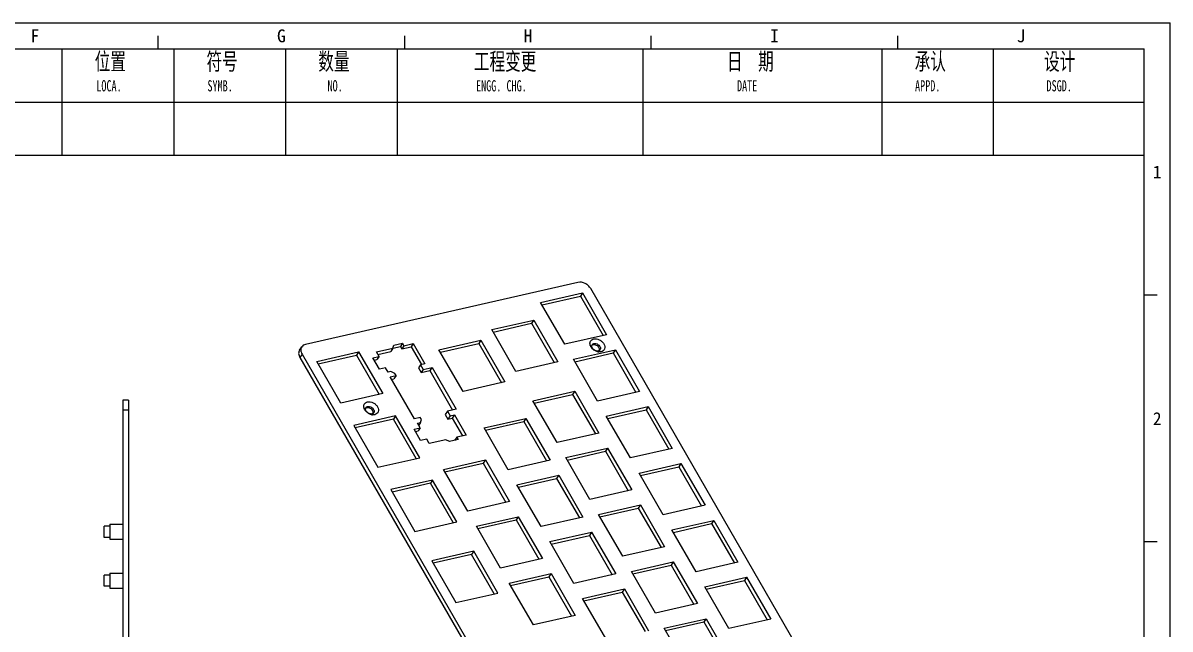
# Model space of a CAD drawing. Header units: millimetres. Extents: x 2161 to 4636, y 409 to 983.
# Drawn here: x 4329.6 to 4636.1, y 821.1 to 983 of the extents above; entities that cross this region are included whole.
import ezdxf
from ezdxf.enums import TextEntityAlignment as Align

# ---------------------------------------------------------------- set-up
doc = ezdxf.new("R2010")
doc.units = ezdxf.units.MM
doc.header["$LTSCALE"] = 30.734
doc.layers.get('0').update_dxf_attribs({"linetype": 'CONTINUOUS'})
doc.layers.add('BORDER', color=5, linetype='CONTINUOUS')
doc.styles.add('BORDER', font='')
doc.styles.get("Standard").update_dxf_attribs({"font": 'txt', "width": 0.667})
doc.styles.get('BORDER').set_extended_font_data('SimSun')

# ---------------------------------------------------------------- blocks, each defined once
blk = doc.blocks.new('IF2新图框')
at = {"color": 253}
for p, q in [((-296.19, 468.15), (-296.19, 439.73)), ((-266.3, 468.15), (-266.3, 439.73)), ((-236.42, 468.15), (-236.42, 439.73)), ((-206.54, 468.15), (-206.54, 439.73)), ((-140.79, 439.73), (-140.79, 468.15)), ((-77.04, 468.15), (-77.04, 439.73)), ((-47.16, 439.73), (-47.16, 468.15)), ((-325.64, 453.91), (-6.88, 453.91)), ((-325.64, 439.73), (-6.88, 439.73))]:
    blk.add_line(p, q, dxfattribs=at)
at = {"layer": 'BORDER', "color": 0, "linetype": 'Continuous'}
for p, q in [((-672.69, 475.03), (0, 475.03)), ((0, 0), (0, 475.03)), ((-270.45, 468.15), (-270.45, 471.59)), ((-204.56, 468.15), (-204.56, 471.59)), ((-138.67, 468.15), (-138.67, 471.59)), ((-72.77, 468.15), (-72.77, 471.59)), ((-665.81, 468.15), (-6.88, 468.15)), ((-6.88, 6.88), (-6.88, 468.15)), ((-3.44, 402.26), (-6.88, 402.26)), ((-3.44, 336.37), (-6.88, 336.37))]:
    blk.add_line(p, q, dxfattribs=at)
at = {"color": 141, "char_height": 4.5821, "width": 80.2112, "attachment_point": 1}
for s, insert in [('{\\fSimSun|b0|i0|c134|p54;位置}', (-287.4, 467.05)), ('{\\fSimSun|b0|i0|c134|p54;符号}', (-257.52, 467.05)), ('{\\fSimSun|b0|i0|c134|p54;数量}', (-227.63, 467.05)), ('{\\fSimSun|b0|i0|c134|p54;工程变更}', (-186.06, 467.05)), ('{\\fSimSun|b0|i0|c134|p54;日  期}', (-118.44, 467.05)), ('{\\fSimSun|b0|i0|c134|p54;承认}', (-68.25, 467.05)), ('{\\fSimSun|b0|i0|c134|p54;设计}', (-33.67, 467.05))]:
    blk.add_mtext(s, dxfattribs=dict(at, insert=insert))
at = {"color": 0, "linetype": 'Continuous', "char_height": 2.988, "width": 29.7891, "attachment_point": 1}
for s, insert in [('LOCA.', (-286.98, 459.74)), ('SYMB.', (-257.28, 459.74)), ('NO.', (-225.18, 459.74)), ('ENGG. CHG.', (-185.49, 459.74)), ('DATE', (-115.74, 459.74)), ('APPD.', (-68.16, 459.74)), ('DSGD.', (-33.02, 459.74))]:
    blk.add_mtext(s, dxfattribs=dict(at, insert=insert))
at = {"layer": 'BORDER', "color": 0, "style": 'BORDER'}
for s, p in [('F', (-303.4, 471.59)), ('G', (-237.51, 471.59)), ('H', (-171.61, 471.59)), ('I', (-105.72, 471.59)), ('J', (-39.83, 471.59)), ('1', (-3.44, 435.2)), ('2', (-3.44, 369.31))]:
    blk.add_text(s, height=3.44, dxfattribs=at).set_placement(p, align=Align.MIDDLE_CENTER)

msp = doc.modelspace()

# ---------------------------------------------------------------- linework, layer by layer
at = {"color": 7, "linetype": 'Continuous'}
for p, q in [((4477.898, 913.729), (4405.072, 897.146)), ((4467.924, 908.367), (4479.116, 910.915)), ((4479.116, 910.915), (4478.537, 910.053)), ((4479.116, 910.915), (4485.563, 899.748)), ((4611.216, 687.046), (4481.3, 912.067)), ((4474.372, 897.199), (4467.924, 908.367)), ((4468.297, 907.721), (4478.537, 910.053)), ((4478.537, 910.053), (4484.612, 899.531)), ((4454.883, 901.11), (4466.075, 903.659)), ((4455.256, 900.464), (4465.496, 902.796)), ((4466.075, 903.659), (4465.496, 902.796)), ((4465.496, 902.796), (4471.571, 892.275)), ((4466.075, 903.659), (4472.522, 892.491)), ((4461.33, 889.943), (4454.883, 901.11)), ((4485.563, 899.748), (4474.372, 897.199)), ((4403.494, 895.635), (4404.073, 896.497)), ((4424.049, 895.141), (4428.425, 896.137)), ((4424.421, 894.495), (4427.847, 895.275)), ((4428.425, 896.137), (4427.847, 895.275)), ((4428.422, 896.15), (4430.445, 896.611)), ((4428.425, 896.137), (4428.705, 896.945)), ((4428.705, 896.945), (4431.023, 897.473)), ((4431.023, 897.473), (4430.445, 896.611)), ((4430.445, 896.611), (4430.824, 895.953)), ((4431.403, 896.815), (4430.824, 895.953)), ((4430.824, 895.953), (4433.303, 896.517)), ((4431.023, 897.473), (4431.403, 896.815)), ((4431.403, 896.815), (4433.881, 897.38)), ((4433.881, 897.38), (4433.303, 896.517)), ((4433.303, 896.517), (4436.038, 891.779)), ((4433.881, 897.38), (4436.99, 891.995)), ((4440.755, 895.736), (4451.947, 898.285)), ((4447.202, 884.569), (4440.755, 895.736)), ((4441.128, 895.09), (4451.368, 897.422)), ((4451.947, 898.285), (4451.368, 897.422)), ((4451.368, 897.422), (4457.442, 886.901)), ((4451.947, 898.285), (4458.394, 887.117)), ((4476.697, 893.171), (4487.889, 895.72)), ((4487.889, 895.72), (4487.31, 894.857)), ((4487.889, 895.72), (4494.337, 884.552)), ((4404.157, 894.501), (4403.578, 893.639)), ((4403.578, 893.639), (4533.494, 668.618)), ((4404.157, 894.501), (4534.072, 669.481)), ((4408.091, 892.622), (4419.283, 895.17)), ((4414.539, 881.454), (4408.091, 892.622)), ((4408.464, 891.976), (4418.704, 894.308)), ((4419.283, 895.17), (4418.704, 894.308)), ((4418.704, 894.308), (4424.779, 883.786)), ((4419.283, 895.17), (4425.73, 884.003)), ((4423.089, 893.591), (4424.728, 893.964)), ((4424.839, 890.56), (4423.089, 893.591)), ((4423.462, 892.945), (4424.149, 893.102)), ((4424.728, 893.964), (4424.049, 895.141)), ((4424.728, 893.964), (4424.149, 893.102)), ((4472.522, 892.491), (4461.33, 889.943)), ((4483.145, 882.004), (4476.697, 893.171)), ((4477.07, 892.525), (4487.31, 894.857)), ((4487.31, 894.857), (4493.385, 884.336)), ((4426.478, 890.933), (4424.839, 890.56)), ((4427.157, 889.756), (4426.478, 890.933)), ((4427.897, 889.925), (4427.157, 889.756)), ((4428.936, 889.417), (4427.897, 889.925)), ((4429.281, 888.819), (4428.936, 889.417)), ((4435.831, 891.731), (4435.252, 890.869)), ((4435.252, 890.869), (4435.977, 889.613)), ((4436.99, 891.995), (4435.831, 891.731)), ((4435.831, 891.731), (4436.556, 890.475)), ((4436.556, 890.475), (4435.977, 889.613)), ((4435.977, 889.613), (4438.336, 890.15)), ((4436.556, 890.475), (4438.914, 891.012)), ((4438.914, 891.012), (4438.336, 890.15)), ((4438.336, 890.15), (4444.41, 879.628)), ((4438.914, 891.012), (4445.362, 879.845)), ((4427.723, 888.464), (4429.281, 888.819)), ((4434.17, 877.296), (4427.723, 888.464)), ((4428.095, 887.818), (4428.703, 887.956)), ((4429.281, 888.819), (4428.703, 887.956)), ((4458.394, 887.117), (4447.202, 884.569)), ((4425.73, 884.003), (4414.539, 881.454)), ((4465.857, 882.102), (4477.049, 884.65)), ((4466.23, 881.456), (4476.47, 883.788)), ((4477.049, 884.65), (4476.47, 883.788)), ((4476.47, 883.788), (4482.545, 873.266)), ((4477.049, 884.65), (4483.497, 873.483)), ((4494.337, 884.552), (4483.145, 882.004)), ((4356.254, 882.287), (4356.254, 785.787)), ((4357.754, 882.287), (4356.254, 882.287)), ((4357.754, 882.287), (4357.754, 785.787)), ((4472.305, 870.935), (4465.857, 882.102)), ((4485.47, 877.976), (4496.662, 880.524)), ((4496.662, 880.524), (4496.083, 879.662)), ((4496.662, 880.524), (4503.11, 869.357)), ((4357.754, 879.587), (4356.254, 879.587)), ((4429.171, 878.043), (4417.98, 875.494)), ((4428.593, 877.18), (4418.352, 874.848)), ((4429.171, 878.043), (4428.593, 877.18)), ((4434.667, 866.659), (4428.593, 877.18)), ((4435.619, 866.875), (4429.171, 878.043)), ((4435.729, 877.651), (4434.17, 877.296)), ((4436.074, 877.053), (4435.729, 877.651)), ((4435.795, 876.245), (4436.074, 877.053)), ((4443.004, 879.308), (4442.425, 878.445)), ((4442.425, 878.445), (4443.15, 877.189)), ((4445.362, 879.845), (4443.004, 879.308)), ((4443.004, 879.308), (4443.729, 878.051)), ((4443.729, 878.051), (4443.15, 877.189)), ((4443.15, 877.189), (4444.309, 877.453)), ((4443.729, 878.051), (4444.888, 878.315)), ((4444.888, 878.315), (4444.309, 877.453)), ((4444.309, 877.453), (4447.045, 872.715)), ((4444.888, 878.315), (4447.997, 872.931)), ((4452.816, 874.845), (4464.008, 877.394)), ((4464.008, 877.394), (4463.429, 876.531)), ((4464.008, 877.394), (4470.455, 866.226)), ((4491.918, 866.809), (4485.47, 877.976)), ((4485.843, 877.33), (4496.083, 879.662)), ((4496.083, 879.662), (4502.158, 869.14)), ((4417.98, 875.494), (4424.427, 864.327)), ((4434.096, 874.527), (4435.735, 874.9)), ((4435.846, 871.496), (4434.096, 874.527)), ((4434.469, 873.881), (4435.156, 874.037)), ((4435.055, 876.076), (4435.795, 876.245)), ((4435.735, 874.9), (4435.055, 876.076)), ((4435.735, 874.9), (4435.156, 874.037)), ((4435.795, 876.245), (4435.345, 875.575)), ((4459.263, 863.678), (4452.816, 874.845)), ((4453.189, 874.2), (4463.429, 876.531)), ((4463.429, 876.531), (4469.504, 866.01)), ((4437.485, 871.869), (4435.846, 871.496)), ((4438.164, 870.692), (4437.485, 871.869)), ((4442.541, 871.689), (4438.164, 870.692)), ((4443.58, 871.181), (4442.541, 871.689)), ((4445.898, 871.709), (4443.58, 871.181)), ((4445.518, 872.367), (4444.94, 871.504)), ((4447.997, 872.931), (4445.518, 872.367)), ((4445.518, 872.367), (4445.898, 871.709)), ((4483.497, 873.483), (4472.305, 870.935)), ((4474.63, 866.906), (4485.822, 869.455)), ((4475.003, 866.261), (4485.244, 868.592)), ((4485.822, 869.455), (4485.244, 868.592)), ((4485.244, 868.592), (4491.318, 858.071)), ((4485.822, 869.455), (4492.27, 858.288)), ((4503.11, 869.357), (4491.918, 866.809)), ((4424.427, 864.327), (4435.619, 866.875)), ((4441.976, 863.776), (4453.168, 866.324)), ((4442.349, 863.13), (4452.589, 865.462)), ((4453.168, 866.324), (4452.589, 865.462)), ((4452.589, 865.462), (4458.664, 854.94)), ((4453.168, 866.324), (4459.615, 855.157)), ((4470.455, 866.226), (4459.263, 863.678)), ((4481.078, 855.739), (4474.63, 866.906)), ((4494.244, 862.78), (4505.435, 865.329)), ((4505.435, 865.329), (4504.857, 864.466)), ((4505.435, 865.329), (4511.883, 854.161)), ((4448.423, 852.609), (4441.976, 863.776)), ((4461.589, 859.65), (4472.781, 862.198)), ((4472.781, 862.198), (4472.202, 861.336)), ((4472.781, 862.198), (4479.228, 851.031)), ((4500.691, 851.613), (4494.244, 862.78)), ((4494.616, 862.135), (4504.857, 864.466)), ((4504.857, 864.466), (4510.931, 853.945)), ((4439.061, 860.914), (4427.869, 858.365)), ((4438.482, 860.051), (4428.242, 857.719)), ((4439.061, 860.914), (4438.482, 860.051)), ((4444.557, 849.53), (4438.482, 860.051)), ((4445.508, 849.746), (4439.061, 860.914)), ((4468.037, 848.483), (4461.589, 859.65)), ((4461.962, 859.004), (4472.202, 861.336)), ((4472.202, 861.336), (4478.277, 850.814)), ((4427.869, 858.365), (4434.316, 847.198)), ((4492.27, 858.288), (4481.078, 855.739)), ((4459.615, 855.157), (4448.423, 852.609)), ((4483.404, 851.711), (4494.595, 854.259)), ((4483.776, 851.065), (4494.017, 853.397)), ((4494.595, 854.259), (4494.017, 853.397)), ((4494.017, 853.397), (4500.091, 842.875)), ((4494.595, 854.259), (4501.043, 843.092)), ((4511.883, 854.161), (4500.691, 851.613)), ((4434.316, 847.198), (4445.508, 849.746)), ((4450.749, 848.581), (4461.941, 851.129)), ((4451.122, 847.935), (4461.362, 850.266)), ((4461.941, 851.129), (4461.362, 850.266)), ((4461.362, 850.266), (4467.437, 839.745)), ((4461.941, 851.129), (4468.388, 839.962)), ((4479.228, 851.031), (4468.037, 848.483)), ((4489.851, 840.544), (4483.404, 851.711)), ((4503.017, 847.585), (4514.208, 850.133)), ((4503.389, 846.939), (4513.63, 849.271)), ((4514.208, 850.133), (4513.63, 849.271)), ((4513.63, 849.271), (4519.704, 838.749)), ((4514.208, 850.133), (4520.656, 838.966)), ((4351.254, 845.587), (4351.254, 848.587)), ((4352.754, 848.587), (4351.254, 848.587)), ((4352.754, 849.087), (4352.754, 845.088)), ((4352.754, 849.087), (4356.254, 849.087)), ((4457.197, 837.413), (4450.749, 848.581)), ((4470.362, 844.454), (4481.554, 847.003)), ((4481.554, 847.003), (4480.975, 846.14)), ((4481.554, 847.003), (4488.001, 835.836)), ((4509.464, 836.418), (4503.017, 847.585)), ((4352.754, 845.587), (4351.254, 845.587)), ((4352.754, 845.087), (4356.254, 845.087)), ((4476.81, 833.287), (4470.362, 844.454)), ((4470.735, 843.809), (4480.975, 846.14)), ((4480.975, 846.14), (4487.05, 835.619)), ((4450.043, 841.891), (4438.852, 839.343)), ((4449.465, 841.029), (4439.224, 838.697)), ((4450.043, 841.891), (4449.465, 841.029)), ((4455.539, 830.507), (4449.465, 841.029)), ((4456.491, 830.724), (4450.043, 841.891)), ((4501.043, 843.092), (4489.851, 840.544)), ((4438.852, 839.343), (4445.299, 828.176)), ((4468.388, 839.962), (4457.197, 837.413)), ((4492.177, 836.515), (4503.368, 839.064)), ((4492.549, 835.87), (4502.79, 838.201)), ((4503.368, 839.064), (4502.79, 838.201)), ((4502.79, 838.201), (4508.864, 827.68)), ((4503.368, 839.064), (4509.816, 827.897)), ((4520.656, 838.966), (4509.464, 836.418)), ((4351.254, 832.537), (4351.254, 835.537)), ((4352.754, 835.537), (4351.254, 835.537)), ((4352.754, 836.037), (4352.754, 832.038)), ((4352.754, 836.037), (4356.254, 836.037)), ((4459.522, 833.385), (4470.714, 835.933)), ((4459.895, 832.739), (4470.135, 835.071)), ((4470.714, 835.933), (4470.135, 835.071)), ((4470.135, 835.071), (4476.21, 824.55)), ((4470.714, 835.933), (4477.161, 824.766)), ((4488.001, 835.836), (4476.81, 833.287)), ((4498.624, 825.348), (4492.177, 836.515)), ((4511.79, 832.389), (4522.982, 834.938)), ((4512.163, 831.744), (4522.403, 834.075)), ((4522.982, 834.938), (4522.403, 834.075)), ((4522.403, 834.075), (4528.477, 823.554)), ((4522.982, 834.938), (4529.429, 823.77)), ((4352.754, 832.537), (4351.254, 832.537)), ((4352.754, 832.037), (4356.254, 832.037)), ((4465.97, 822.218), (4459.522, 833.385)), ((4479.135, 829.259), (4490.327, 831.807)), ((4479.508, 828.613), (4489.748, 830.945)), ((4490.327, 831.807), (4489.748, 830.945)), ((4489.748, 830.945), (4495.823, 820.423)), ((4490.327, 831.807), (4496.775, 820.64)), ((4518.237, 821.222), (4511.79, 832.389)), ((4445.299, 828.176), (4456.491, 830.724)), ((4485.583, 818.092), (4479.135, 829.259)), ((4509.816, 827.897), (4498.624, 825.348)), ((4477.161, 824.766), (4465.97, 822.218)), ((4500.95, 821.32), (4512.142, 823.868)), ((4501.323, 820.674), (4511.563, 823.006)), ((4512.142, 823.868), (4511.563, 823.006)), ((4511.563, 823.006), (4517.637, 812.484)), ((4512.142, 823.868), (4518.589, 812.701)), ((4529.429, 823.77), (4518.237, 821.222)), ((4507.397, 810.153), (4500.95, 821.32))]:
    msp.add_line(p, q, dxfattribs=at)
for centre, radius, start, end in [((4483.04, 897.517), 1.945, 198.57613, 201.07062), ((4482.276, 896.708), 0.685, 160.95436, 164.22744), ((4482.255, 896.716), 0.663, 146.21537, 160.95642), ((4483.692, 897.483), 2.337, 259.60877, 263.61168), ((4422.559, 880.7), 1.945, 198.57613, 201.07062), ((4421.796, 879.891), 0.685, 160.95436, 164.22744), ((4421.775, 879.898), 0.663, 146.21537, 160.95642), ((4423.211, 880.665), 2.337, 259.60877, 263.61168)]:
    msp.add_arc(centre, radius, start, end, dxfattribs=at)
for points, knots in [([(4481.3, 912.067), (4481.131, 912.36), (4480.68, 912.9), (4479.584, 913.65), (4478.52, 913.87), (4477.898, 913.729)], [0, 0, 0, 0, 0.2548923, 0.5196304, 1, 1, 1, 1]), ([(4481.196, 896.898), (4481.133, 897.084), (4481.066, 897.463), (4481.201, 898.016), (4481.571, 898.436), (4481.916, 898.579), (4482.099, 898.62)], [0, 0, 0, 0, 0.2669543, 0.5092561, 0.7460578, 1, 1, 1, 1]), ([(4482.099, 898.62), (4482.593, 898.733), (4483.44, 898.558), (4484.205, 898.034), (4484.587, 897.634), (4484.88, 897.212), (4485.1, 896.649), (4485.065, 895.964), (4484.689, 895.416), (4484.289, 895.238), (4484.079, 895.191)], [0, 0, 0, 0, 0.2626405, 0.4073914, 0.4785518, 0.5471619, 0.673045, 0.7840424, 0.8884659, 1, 1, 1, 1]), ([(4403.495, 895.634), (4403.406, 895.503), (4403.271, 895.199), (4403.223, 894.688), (4403.326, 894.151), (4403.481, 893.807), (4403.578, 893.639)], [0, 0, 0, 0, 0.2267487, 0.464918, 0.7224087, 1, 1, 1, 1]), ([(4404.073, 896.497), (4403.968, 896.339), (4403.816, 895.965), (4403.815, 895.563), (4403.845, 895.363)], [0, 0, 0, 0, 0.4832093, 1, 1, 1, 1]), ([(4403.845, 895.363), (4403.856, 895.29), (4403.918, 894.99), (4404.04, 894.703), (4404.157, 894.501)], [0, 0, 0, 0, 0.2394293, 1, 1, 1, 1]), ([(4405.072, 897.146), (4404.868, 897.1), (4404.483, 896.948), (4404.182, 896.659), (4404.073, 896.497)], [0, 0, 0, 0, 0.5169844, 1, 1, 1, 1]), ([(4481.568, 896.222), (4481.531, 896.269), (4481.396, 896.454), (4481.286, 896.659), (4481.224, 896.818)], [0, 0, 0, 0, 0.2586129, 1, 1, 1, 1]), ([(4482.743, 895.34), (4482.628, 895.387), (4482.185, 895.604), (4481.796, 895.932), (4481.568, 896.222)], [0, 0, 0, 0, 0.2514742, 1, 1, 1, 1]), ([(4481.742, 896.16), (4481.675, 896.277), (4481.579, 896.517), (4481.584, 896.78), (4481.616, 896.895)], [0, 0, 0, 0, 0.5299548, 1, 1, 1, 1]), ([(4481.935, 897.04), (4481.905, 897.033), (4481.793, 897.002), (4481.688, 896.948), (4481.62, 896.896)], [0, 0, 0, 0, 0.2600032, 1, 1, 1, 1]), ([(4482.891, 895.38), (4482.776, 895.397), (4482.32, 895.525), (4481.92, 895.854), (4481.742, 896.16)], [0, 0, 0, 0, 0.2483023, 1, 1, 1, 1]), ([(4481.84, 897.233), (4481.863, 897.251), (4481.962, 897.32), (4482.077, 897.365), (4482.166, 897.385)], [0, 0, 0, 0, 0.2417138, 1, 1, 1, 1]), ([(4482.169, 897.066), (4482.148, 897.066), (4482.07, 897.063), (4481.991, 897.053), (4481.935, 897.04)], [0, 0, 0, 0, 0.2576386, 1, 1, 1, 1]), ([(4482.166, 897.385), (4482.341, 897.425), (4482.736, 897.405), (4483.271, 897.159), (4483.697, 896.753), (4483.859, 896.394), (4483.885, 896.217)], [0, 0, 0, 0, 0.2372148, 0.5008326, 0.7640029, 1, 1, 1, 1]), ([(4483.509, 896.271), (4483.451, 896.372), (4483.165, 896.748), (4482.712, 896.999), (4482.361, 897.051)], [0, 0, 0, 0, 0.2474303, 1, 1, 1, 1]), ([(4483.27, 895.184), (4483.226, 895.192), (4483.046, 895.23), (4482.871, 895.287), (4482.743, 895.34)], [0, 0, 0, 0, 0.245319, 1, 1, 1, 1]), ([(4483.317, 895.391), (4483.284, 895.383), (4483.144, 895.359), (4482.999, 895.364), (4482.891, 895.38)], [0, 0, 0, 0, 0.2380776, 1, 1, 1, 1]), ([(4483.654, 895.872), (4483.649, 895.905), (4483.62, 896.044), (4483.563, 896.177), (4483.509, 896.271)], [0, 0, 0, 0, 0.2388888, 1, 1, 1, 1]), ([(4483.636, 895.536), (4483.643, 895.562), (4483.667, 895.672), (4483.666, 895.787), (4483.654, 895.872)], [0, 0, 0, 0, 0.2416829, 1, 1, 1, 1]), ([(4483.885, 896.217), (4483.899, 896.124), (4483.899, 895.938), (4483.829, 895.764), (4483.78, 895.692)], [0, 0, 0, 0, 0.5166915, 1, 1, 1, 1]), ([(4484.079, 895.191), (4484.029, 895.179), (4483.815, 895.141), (4483.595, 895.142), (4483.432, 895.16)], [0, 0, 0, 0, 0.2393204, 1, 1, 1, 1]), ([(4420.715, 880.08), (4420.653, 880.267), (4420.586, 880.646), (4420.72, 881.198), (4421.091, 881.619), (4421.436, 881.761), (4421.619, 881.803)], [0, 0, 0, 0, 0.2669543, 0.5092561, 0.7460578, 1, 1, 1, 1]), ([(4421.088, 879.405), (4421.051, 879.452), (4420.916, 879.637), (4420.805, 879.842), (4420.744, 880)], [0, 0, 0, 0, 0.2586129, 1, 1, 1, 1]), ([(4421.262, 879.343), (4421.195, 879.459), (4421.099, 879.7), (4421.104, 879.963), (4421.136, 880.077)], [0, 0, 0, 0, 0.5299548, 1, 1, 1, 1]), ([(4421.454, 880.223), (4421.425, 880.216), (4421.313, 880.185), (4421.207, 880.131), (4421.139, 880.079)], [0, 0, 0, 0, 0.2600032, 1, 1, 1, 1]), ([(4421.36, 880.415), (4421.383, 880.433), (4421.482, 880.503), (4421.597, 880.547), (4421.686, 880.568)], [0, 0, 0, 0, 0.2417138, 1, 1, 1, 1]), ([(4421.688, 880.248), (4421.668, 880.248), (4421.59, 880.246), (4421.511, 880.236), (4421.454, 880.223)], [0, 0, 0, 0, 0.2576386, 1, 1, 1, 1]), ([(4421.619, 881.803), (4422.113, 881.916), (4422.96, 881.741), (4423.725, 881.217), (4424.106, 880.817), (4424.4, 880.394), (4424.62, 879.832), (4424.585, 879.146), (4424.208, 878.598), (4423.809, 878.421), (4423.599, 878.373)], [0, 0, 0, 0, 0.2626405, 0.4073914, 0.4785518, 0.5471619, 0.673045, 0.7840424, 0.8884659, 1, 1, 1, 1]), ([(4421.686, 880.568), (4421.861, 880.608), (4422.255, 880.588), (4422.791, 880.342), (4423.217, 879.935), (4423.379, 879.576), (4423.405, 879.399)], [0, 0, 0, 0, 0.2372148, 0.5008326, 0.7640029, 1, 1, 1, 1]), ([(4423.029, 879.453), (4422.971, 879.554), (4422.685, 879.931), (4422.231, 880.181), (4421.881, 880.234)], [0, 0, 0, 0, 0.2474303, 1, 1, 1, 1]), ([(4422.262, 878.523), (4422.148, 878.57), (4421.705, 878.787), (4421.316, 879.115), (4421.088, 879.405)], [0, 0, 0, 0, 0.2514742, 1, 1, 1, 1]), ([(4422.411, 878.562), (4422.295, 878.58), (4421.84, 878.707), (4421.439, 879.036), (4421.262, 879.343)], [0, 0, 0, 0, 0.2483023, 1, 1, 1, 1]), ([(4422.79, 878.366), (4422.746, 878.375), (4422.566, 878.413), (4422.391, 878.47), (4422.262, 878.523)], [0, 0, 0, 0, 0.245319, 1, 1, 1, 1]), ([(4422.837, 878.573), (4422.804, 878.566), (4422.663, 878.542), (4422.518, 878.546), (4422.411, 878.562)], [0, 0, 0, 0, 0.2380776, 1, 1, 1, 1]), ([(4423.599, 878.373), (4423.548, 878.362), (4423.335, 878.324), (4423.115, 878.324), (4422.951, 878.343)], [0, 0, 0, 0, 0.2393204, 1, 1, 1, 1]), ([(4423.173, 879.054), (4423.169, 879.088), (4423.14, 879.227), (4423.083, 879.36), (4423.029, 879.453)], [0, 0, 0, 0, 0.2388888, 1, 1, 1, 1]), ([(4423.155, 878.719), (4423.163, 878.745), (4423.187, 878.855), (4423.186, 878.97), (4423.173, 879.054)], [0, 0, 0, 0, 0.2416829, 1, 1, 1, 1]), ([(4423.405, 879.399), (4423.419, 879.306), (4423.418, 879.121), (4423.348, 878.947), (4423.299, 878.874)], [0, 0, 0, 0, 0.5166915, 1, 1, 1, 1])]:
    msp.add_open_spline(points, degree=3, knots=knots, dxfattribs=at)
for points in [[(4481.704, 897.084), (4481.741, 897.14), (4481.788, 897.191), (4481.84, 897.233)], [(4482.361, 897.051), (4482.297, 897.061), (4482.233, 897.066), (4482.169, 897.066)], [(4483.502, 895.455), (4483.443, 895.427), (4483.381, 895.405), (4483.317, 895.391)], [(4483.632, 895.535), (4483.592, 895.504), (4483.548, 895.477), (4483.502, 895.455)], [(4483.78, 895.692), (4483.74, 895.632), (4483.689, 895.579), (4483.632, 895.535)], [(4421.223, 880.267), (4421.261, 880.323), (4421.308, 880.373), (4421.36, 880.415)], [(4421.881, 880.234), (4421.817, 880.243), (4421.753, 880.248), (4421.688, 880.248)], [(4423.021, 878.637), (4422.963, 878.609), (4422.901, 878.588), (4422.837, 878.573)], [(4423.152, 878.718), (4423.112, 878.686), (4423.067, 878.66), (4423.021, 878.637)], [(4423.299, 878.874), (4423.26, 878.815), (4423.209, 878.761), (4423.152, 878.718)]]:
    msp.add_open_spline(points, degree=3, dxfattribs=at)

# ---------------------------------------------------------------- block references
msp.add_blockref('IF2新图框', (4636.145, 508.004))

doc.saveas('drawing.dxf')
